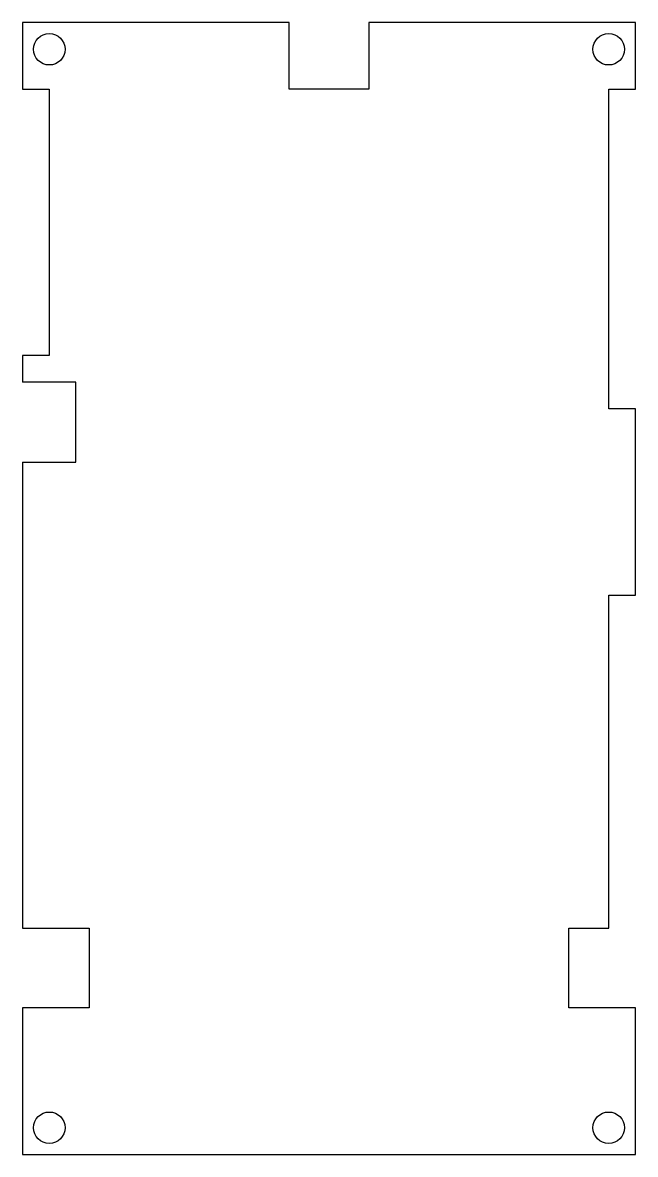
# Model space of a CAD drawing. Extents: x 0 to 58, y 0 to 108.
import ezdxf

# ---------------------------------------------------------------- set-up
doc = ezdxf.new("R2010")
doc.units = 0
doc.layers.add('163', color=253, linetype='CONTINUOUS')

msp = doc.modelspace()

# ---------------------------------------------------------------- linework, layer by layer
at = {"layer": '163'}
for p, q in [((25.4, 107.95), (0, 107.95)), ((0, 107.95), (0, 101.6)), ((25.4, 101.6), (25.4, 107.95)), ((58.42, 107.95), (33.02, 107.95)), ((33.02, 107.95), (33.02, 101.6)), ((58.42, 101.6), (58.42, 107.95)), ((0, 101.6), (2.54, 101.6)), ((2.54, 101.6), (2.54, 76.2)), ((33.02, 101.6), (25.4, 101.6)), ((55.88, 71.12), (55.88, 101.6)), ((55.88, 101.6), (58.42, 101.6)), ((0, 76.2), (0, 73.66)), ((2.54, 76.2), (0, 76.2)), ((5.08, 73.66), (0, 73.66)), ((5.08, 66.04), (5.08, 73.66)), ((58.42, 71.12), (55.88, 71.12)), ((58.42, 53.34), (58.42, 71.12)), ((0, 66.04), (0, 21.59)), ((0, 66.04), (5.08, 66.04)), ((55.88, 21.59), (55.88, 53.34)), ((55.88, 53.34), (58.42, 53.34)), ((0, 21.59), (6.35, 21.59)), ((6.35, 21.59), (6.35, 13.97)), ((52.07, 13.97), (52.07, 21.59)), ((52.07, 21.59), (55.88, 21.59)), ((6.35, 13.97), (0, 13.97)), ((0, 13.97), (0, 0)), ((58.42, 13.97), (52.07, 13.97)), ((58.42, 0), (58.42, 13.97)), ((0, 0), (58.42, 0))]:
    msp.add_line(p, q, dxfattribs=at)
for centre in [(2.54, 105.41), (55.88, 105.41), (2.54, 2.54), (55.88, 2.54)]:
    msp.add_circle(centre, 1.5, dxfattribs=at)

doc.saveas('drawing.dxf')
